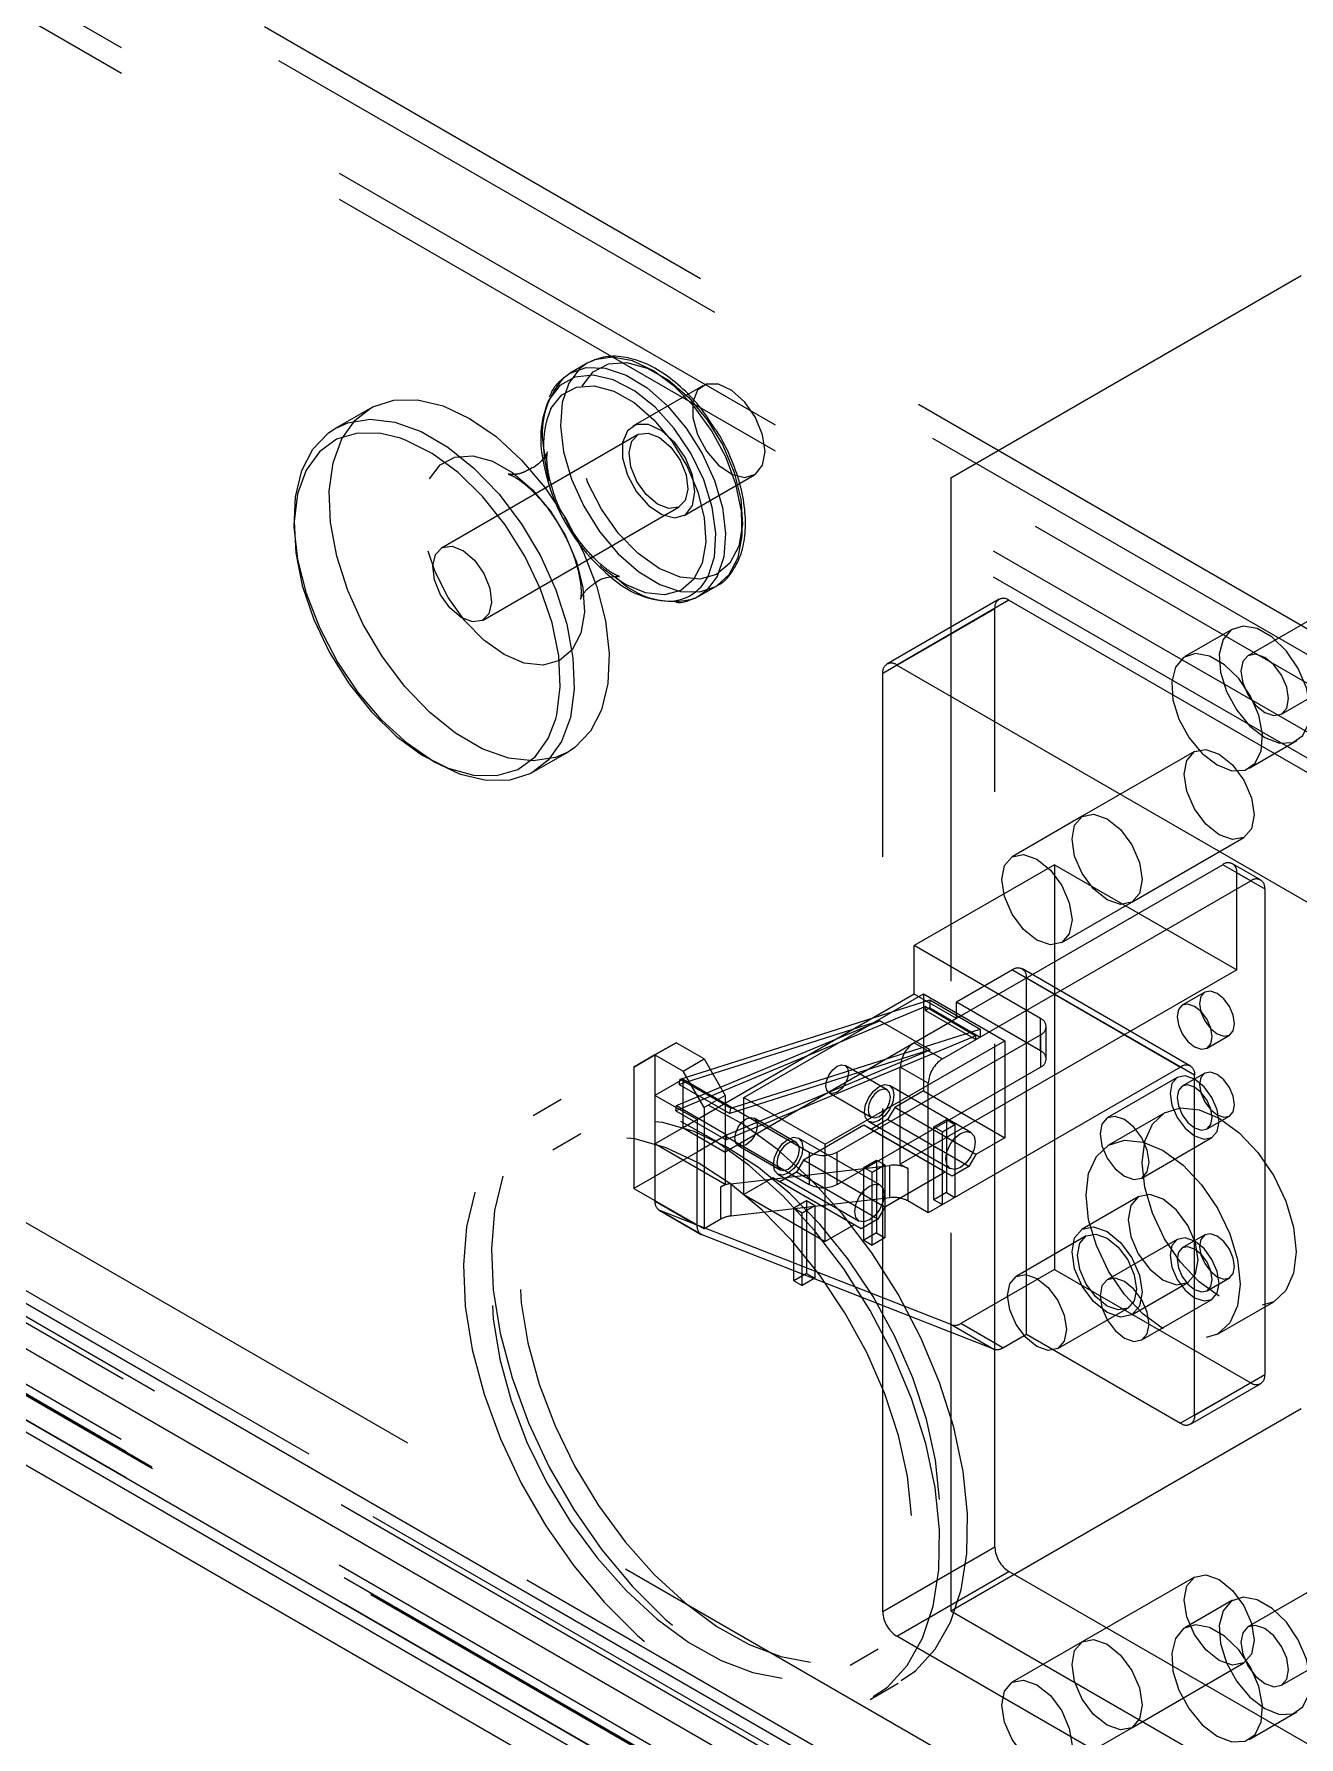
# Model space of a CAD drawing. Header units: millimetres. Extents: x 108 to 5832, y 144 to 4056.
# Drawn here: x 4780.8 to 4844.6, y 3023.7 to 3109.6 of the extents above; entities that cross this region are included whole.
import ezdxf

# ---------------------------------------------------------------- set-up
doc = ezdxf.new("R2010")
doc.units = ezdxf.units.MM
doc.header["$LTSCALE"] = 20
doc.linetypes.add('HIDDEN', pattern=[1.905, 1.27, -0.635])

msp = doc.modelspace()

# ---------------------------------------------------------------- linework, layer by layer
at = {"color": 1, "linetype": 'HIDDEN', "lineweight": 18}
for p, q in [((4363.463, 3357.563), (5280.156, 2828.368)), ((4364.17, 3355.849), (5280.156, 2827.061)), ((5280.156, 2823.142), (4364.17, 3351.929)), ((5280.156, 2821.835), (4363.463, 3351.031)), ((5214.254, 2794.078), (4302.793, 3320.253)), ((4302.935, 3320.498), (5214.395, 2794.323)), ((4302.793, 3316.66), (5214.254, 2790.485)), ((4302.835, 3316.569), (5214.295, 2790.394)), ((5214.395, 2790.404), (4302.935, 3316.579)), ((5214.395, 2789.097), (4302.228, 3315.681)), ((4678.656, 3108.334), (4851.19, 3008.733)), ((4673.678, 3107.779), (4849.096, 3006.512)), ((4851.19, 3000.567), (4678.656, 3100.169)), ((4827.042, 3087.178), (4844.72, 3097.384)), ((4814.535, 3091.819), (4810.999, 3089.778)), ((4811.249, 3089.345), (4801.35, 3083.63)), ((4813.599, 3085.274), (4817.135, 3087.315)), ((4853.311, 3072.014), (4827.042, 3087.178)), ((4827.042, 3087.178), (4827.042, 3030.021)), ((4857.305, 3087.017), (4842.032, 3078.2)), ((4803.449, 3079.992), (4813.349, 3085.707)), ((4843.731, 3075.256), (4859.005, 3084.073)), ((4823.613, 3077.32), (4829.27, 3080.585)), ((4829.477, 3081.043), (4823.82, 3077.777)), ((4829.977, 3080.993), (4824.32, 3077.728)), ((4829.27, 3033.226), (4829.27, 3080.585)), ((4829.977, 3080.993), (4851.19, 3068.747)), ((4841.257, 3079.542), (4838.852, 3078.155)), ((4823.613, 3029.96), (4823.613, 3077.32)), ((4824.32, 3077.728), (4845.533, 3065.482)), ((4842.102, 3072.525), (4844.506, 3073.913)), ((4839.333, 3073.361), (4833.677, 3070.096)), ((4833.677, 3070.096), (4830.141, 3068.055)), ((4836.176, 3065.765), (4841.833, 3069.031)), ((4840.76, 3067.655), (4825.204, 3058.674)), ((4832.275, 3067.654), (4825.204, 3063.572)), ((4832.275, 3067.654), (4841.467, 3062.347)), ((4832.275, 3067.654), (4832.275, 3047.24)), ((4842.174, 3066.838), (4840.76, 3067.655)), ((4842.674, 3066.888), (4841.26, 3067.704)), ((4826.618, 3057.858), (4842.174, 3066.838)), ((4841.467, 3067.246), (4842.881, 3066.43)), ((4841.467, 3062.347), (4841.467, 3067.246)), ((4842.881, 3066.43), (4842.881, 3041.934)), ((4832.641, 3063.724), (4836.176, 3065.765)), ((4831.568, 3059.898), (4825.204, 3063.572)), ((4825.204, 3061.122), (4825.204, 3063.572)), ((4841.467, 3062.347), (4824.497, 3052.55)), ((4830.154, 3062.347), (4827.325, 3060.714)), ((4830.154, 3062.347), (4838.639, 3057.448)), ((4839.139, 3057.498), (4830.654, 3062.396)), ((4830.861, 3043.974), (4830.861, 3061.938)), ((4839.346, 3057.04), (4830.861, 3061.938)), ((4813.395, 3056.837), (4825.982, 3060.837)), ((4825.204, 3061.122), (4813.537, 3054.387)), ((4816.612, 3055.918), (4825.663, 3061.143)), ((4827.325, 3059.897), (4825.204, 3061.122)), ((4825.663, 3061.143), (4829.765, 3058.775)), ((4825.663, 3061.143), (4825.663, 3056.243)), ((4825.982, 3060.837), (4828.527, 3059.367)), ((4825.982, 3060.837), (4825.982, 3060.428)), ((4827.325, 3059.897), (4827.325, 3060.714)), ((4831.568, 3058.265), (4827.325, 3060.714)), ((4839.852, 3061.225), (4838.721, 3060.572)), ((4825.769, 3060.501), (4813.174, 3055.242)), ((4827.325, 3059.897), (4815.658, 3053.162)), ((4825.769, 3060.306), (4825.769, 3060.501)), ((4825.769, 3060.501), (4828.315, 3059.031)), ((4825.982, 3060.428), (4825.769, 3060.306)), ((4825.769, 3060.306), (4828.315, 3058.836)), ((4825.982, 3060.428), (4828.527, 3058.959)), ((4831.568, 3058.265), (4831.568, 3059.898)), ((4813.203, 3055.501), (4823.465, 3059.786)), ((4823.465, 3059.786), (4813.349, 3056.571)), ((4828.315, 3059.031), (4815.719, 3053.772)), ((4815.941, 3055.367), (4828.527, 3059.367)), ((4821.315, 3053.162), (4831.568, 3059.081)), ((4826.01, 3058.316), (4823.465, 3059.786)), ((4828.315, 3058.836), (4828.315, 3059.031)), ((4828.527, 3059.367), (4828.527, 3058.959)), ((4831.568, 3059.081), (4831.568, 3057.448)), ((4831.861, 3057.856), (4831.861, 3059.49)), ((4839.971, 3058.406), (4841.102, 3059.059)), ((4813.183, 3058.674), (4812.122, 3058.062)), ((4812.122, 3058.062), (4813.183, 3058.674)), ((4814.597, 3057.858), (4813.183, 3058.674)), ((4815.748, 3054.032), (4826.01, 3058.316)), ((4826.01, 3058.316), (4815.894, 3055.101)), ((4820.714, 3053.55), (4829.765, 3058.775)), ((4825.204, 3058.674), (4826.618, 3057.858)), ((4828.527, 3058.959), (4828.315, 3058.836)), ((4829.765, 3058.775), (4829.765, 3053.876)), ((4812.122, 3058.062), (4811.062, 3057.449)), ((4811.062, 3057.449), (4812.122, 3058.062)), ((4811.062, 3057.449), (4811.062, 3051.325)), ((4812.122, 3058.062), (4813.537, 3057.245)), ((4812.122, 3058.062), (4812.122, 3053.571)), ((4813.537, 3057.245), (4814.597, 3057.858)), ((4814.597, 3055.408), (4813.537, 3057.245)), ((4814.597, 3057.858), (4815.658, 3056.021)), ((4821.315, 3051.529), (4831.568, 3057.448)), ((4823.836, 3056.304), (4821.715, 3057.528)), ((4825.911, 3056.633), (4824.497, 3057.449)), ((4824.497, 3052.55), (4824.497, 3057.449)), ((4838.639, 3057.448), (4825.911, 3050.101)), ((4813.537, 3056.836), (4812.122, 3056.02)), ((4813.349, 3056.571), (4813.395, 3056.837)), ((4813.349, 3056.571), (4815.894, 3055.101)), ((4813.395, 3056.837), (4815.941, 3055.367)), ((4813.537, 3056.836), (4819.9, 3053.162)), ((4813.537, 3054.387), (4813.537, 3056.836)), ((4828.062, 3054.153), (4823.961, 3056.52)), ((4825.911, 3050.101), (4825.911, 3056.633)), ((4838.471, 3056.922), (4834.935, 3054.881)), ((4839.852, 3057.142), (4838.721, 3056.489)), ((4839.346, 3039.893), (4839.346, 3057.04)), ((4807.39, 3055.809), (4805.976, 3054.992)), ((4814.244, 3054.795), (4812.122, 3056.02)), ((4815.658, 3056.021), (4814.597, 3055.408)), ((4815.658, 3056.021), (4815.658, 3051.53)), ((4816.612, 3051.018), (4816.612, 3055.918)), ((4816.612, 3055.918), (4820.714, 3053.55)), ((4820.915, 3056.143), (4823.036, 3054.918)), ((4825.663, 3056.243), (4824.214, 3055.407)), ((4825.663, 3056.243), (4829.765, 3053.876)), ((4812.122, 3053.571), (4814.244, 3054.795)), ((4813.174, 3055.242), (4813.203, 3055.501)), ((4813.174, 3055.242), (4815.719, 3053.772)), ((4813.203, 3055.501), (4815.748, 3054.032)), ((4814.244, 3054.795), (4814.244, 3053.162)), ((4814.597, 3055.408), (4814.597, 3049.284)), ((4815.894, 3055.101), (4815.941, 3055.367)), ((4819.24, 3053.65), (4817.118, 3054.875)), ((4822.911, 3054.702), (4827.012, 3052.334)), ((4823.86, 3054.794), (4823.012, 3054.304)), ((4824.214, 3055.407), (4823.86, 3054.794)), ((4827.962, 3052.427), (4823.86, 3054.794)), ((4828.315, 3053.039), (4824.214, 3055.407)), ((4826.194, 3054.427), (4826.83, 3054.794)), ((4826.83, 3054.794), (4826.83, 3051.12)), ((4826.83, 3054.794), (4827.254, 3054.549)), ((4837.834, 3055.138), (4835.005, 3053.505)), ((4839.971, 3054.324), (4841.102, 3054.977)), ((4808.39, 3054.077), (4806.976, 3053.26)), ((4813.537, 3054.387), (4815.658, 3053.162)), ((4815.658, 3053.979), (4814.244, 3053.162)), ((4815.658, 3053.979), (4819.9, 3051.529)), ((4815.719, 3053.772), (4815.748, 3054.032)), ((4823.466, 3051.499), (4819.365, 3053.867)), ((4822.658, 3054.509), (4819.618, 3052.753)), ((4826.759, 3052.141), (4822.658, 3054.509)), ((4823.012, 3054.304), (4822.658, 3054.509)), ((4827.113, 3051.937), (4823.012, 3054.304)), ((4826.194, 3050.753), (4826.194, 3054.427)), ((4826.194, 3054.427), (4826.618, 3054.182)), ((4826.618, 3054.182), (4827.254, 3054.549)), ((4826.618, 3050.508), (4826.618, 3054.182)), ((4827.254, 3054.549), (4827.254, 3050.875)), ((4829.765, 3053.876), (4828.315, 3053.039)), ((4836.685, 3051.85), (4840.221, 3053.891)), ((4814.244, 3053.162), (4811.062, 3051.325)), ((4815.658, 3051.53), (4812.122, 3053.571)), ((4812.122, 3053.571), (4812.122, 3050.685)), ((4814.244, 3049.46), (4814.244, 3053.162)), ((4816.319, 3053.489), (4818.44, 3052.265)), ((4819.9, 3053.162), (4819.9, 3051.529)), ((4820.714, 3048.651), (4820.714, 3053.55)), ((4821.315, 3051.529), (4821.315, 3053.162)), ((4828.315, 3053.039), (4827.962, 3052.427)), ((4815.955, 3051.564), (4823.972, 3052.49)), ((4819.264, 3052.141), (4818.416, 3051.651)), ((4819.618, 3052.753), (4819.264, 3052.141)), ((4823.365, 3049.773), (4819.264, 3052.141)), ((4823.719, 3050.386), (4819.618, 3052.753)), ((4822.658, 3052.386), (4823.295, 3052.753)), ((4822.658, 3048.712), (4822.658, 3052.386)), ((4822.658, 3052.386), (4823.082, 3052.141)), ((4823.082, 3052.141), (4823.719, 3052.508)), ((4823.082, 3048.467), (4823.082, 3052.141)), ((4823.295, 3052.753), (4823.295, 3049.079)), ((4823.295, 3052.753), (4823.719, 3052.508)), ((4823.719, 3052.508), (4823.719, 3048.834)), ((4826.759, 3052.141), (4823.719, 3050.386)), ((4823.972, 3050.856), (4823.972, 3052.49)), ((4824.497, 3052.55), (4824.875, 3052.332)), ((4824.875, 3052.332), (4824.875, 3050.699)), ((4827.113, 3051.937), (4826.759, 3052.141)), ((4827.962, 3052.427), (4827.113, 3051.937)), ((4811.062, 3051.325), (4814.597, 3049.284)), ((4815.444, 3051.406), (4815.658, 3051.53)), ((4815.444, 3049.773), (4815.444, 3051.406)), ((4815.955, 3051.564), (4815.955, 3049.931)), ((4818.062, 3051.855), (4816.612, 3051.018)), ((4822.163, 3049.488), (4818.062, 3051.855)), ((4818.416, 3051.651), (4818.062, 3051.855)), ((4818.315, 3052.048), (4822.416, 3049.681)), ((4822.517, 3049.284), (4818.416, 3051.651)), ((4812.122, 3050.685), (4814.244, 3049.46)), ((4823.972, 3050.856), (4815.955, 3049.931)), ((4816.612, 3051.018), (4820.714, 3048.651)), ((4819.123, 3050.345), (4819.759, 3050.712)), ((4819.547, 3050.1), (4820.183, 3050.467)), ((4819.759, 3050.712), (4819.759, 3047.038)), ((4819.759, 3050.712), (4820.183, 3050.467)), ((4820.183, 3050.467), (4820.183, 3046.793)), ((4823.719, 3050.386), (4823.365, 3049.773)), ((4825.911, 3050.101), (4824.875, 3050.699)), ((4826.83, 3051.12), (4826.194, 3050.753)), ((4826.194, 3050.753), (4826.618, 3050.508)), ((4827.254, 3050.875), (4826.618, 3050.508)), ((4826.83, 3051.12), (4827.254, 3050.875)), ((4836.505, 3050.907), (4833.677, 3049.274)), ((4812.329, 3050.227), (4814.451, 3049.002)), ((4814.496, 3048.981), (4812.375, 3050.205)), ((4827.094, 3044.44), (4812.375, 3050.205)), ((4815.444, 3049.773), (4814.597, 3049.284)), ((4819.123, 3046.671), (4819.123, 3050.345)), ((4819.123, 3050.345), (4819.547, 3050.1)), ((4819.547, 3046.426), (4819.547, 3050.1)), ((4823.365, 3049.773), (4822.517, 3049.284)), ((4829.215, 3043.216), (4814.496, 3048.981)), ((4822.163, 3049.488), (4820.714, 3048.651)), ((4822.517, 3049.284), (4822.163, 3049.488)), ((4823.295, 3049.079), (4822.658, 3048.712)), ((4822.658, 3048.712), (4823.082, 3048.467)), ((4823.719, 3048.834), (4823.082, 3048.467)), ((4823.295, 3049.079), (4823.719, 3048.834)), ((4833.877, 3048.927), (4830.341, 3046.886)), ((4838.471, 3048.756), (4834.935, 3046.715)), ((4839.852, 3048.977), (4838.721, 3048.323)), ((4819.759, 3047.038), (4819.123, 3046.671)), ((4819.759, 3047.038), (4820.183, 3046.793)), ((4832.275, 3047.24), (4827.548, 3044.511)), ((4832.275, 3047.24), (4842.174, 3041.525)), ((4819.123, 3046.671), (4819.547, 3046.426)), ((4820.183, 3046.793), (4819.547, 3046.426)), ((4836.176, 3044.944), (4839.005, 3046.576)), ((4839.971, 3046.158), (4841.102, 3046.811)), ((4832.441, 3043.249), (4835.976, 3045.29)), ((4836.685, 3043.684), (4840.221, 3045.725)), ((4840.505, 3043.978), (4843.333, 3045.611)), ((4827.094, 3044.44), (4829.215, 3043.216)), ((4829.67, 3043.287), (4827.548, 3044.511)), ((4829.67, 3043.287), (4830.861, 3043.974)), ((4830.861, 3043.974), (4838.639, 3039.484)), ((4839.346, 3039.893), (4842.881, 3041.934)), ((4842.174, 3041.525), (4838.639, 3039.484)), ((4839.139, 3039.435), (4842.674, 3041.476)), ((4827.042, 3030.021), (4844.72, 3040.226)), ((4857.305, 3038.025), (4842.032, 3029.208)), ((4843.731, 3026.263), (4859.005, 3035.08)), ((4829.27, 3033.226), (4823.613, 3029.96)), ((4824.32, 3028.735), (4829.977, 3032.001)), ((4851.19, 3019.755), (4829.977, 3032.001)), ((4839.333, 3031.718), (4833.677, 3028.452)), ((4827.042, 3030.021), (4853.311, 3014.856)), ((4841.257, 3030.55), (4838.852, 3029.162)), ((4821.975, 3027.279), (4823.389, 3028.095)), ((4845.533, 3016.489), (4824.32, 3028.735)), ((4833.677, 3028.452), (4830.141, 3026.411)), ((4836.176, 3024.122), (4841.833, 3027.387)), ((4822.974, 3025.547), (4824.389, 3026.363)), ((4842.102, 3023.533), (4844.506, 3024.921)), ((4832.641, 3022.081), (4836.176, 3024.122))]:
    msp.add_line(p, q, dxfattribs=at)
at = {"color": 7, "linetype": 'Continuous', "lineweight": 25}
for p, q in [((4300.955, 3320.008), (5213.123, 2793.425)), ((4300.955, 3316.416), (5213.123, 2789.832)), ((4301.328, 3315.591), (5213.495, 2789.008)), ((4675.12, 3106.293), (4847.654, 3006.692)), ((4847.654, 2998.526), (4675.12, 3098.128)), ((4808.696, 3092.951), (4807.839, 3092.457)), ((4797.754, 3090.676), (4795.986, 3089.655)), ((4814.339, 3081.198), (4815.195, 3081.692)), ((4814.339, 3081.198), (4814.161, 3081.106)), ((4805.985, 3072.334), (4807.753, 3073.355))]:
    msp.add_line(p, q, dxfattribs=at)
at = {"color": 8, "linetype": 'Continuous', "lineweight": 25}
msp.add_line((4806.736, 3074.029), (4807.113, 3075.009), dxfattribs=at)
at = {"color": 1, "linetype": 'HIDDEN', "lineweight": 18, "flags": 128}
for points in [[(4808.696, 3092.951), (4808.324, 3092.681), (4807.769, 3091.948)], [(4808.444, 3091.797), (4809.005, 3092.515), (4809.774, 3092.921), (4810.701, 3092.987), (4811.729, 3092.71), (4812.792, 3092.107), (4813.825, 3091.217), (4814.761, 3090.094), (4815.543, 3088.811), (4816.121, 3087.446), (4816.459, 3086.087), (4816.536, 3084.818), (4816.346, 3083.719), (4815.902, 3082.859), (4815.232, 3082.292), (4814.377, 3082.055), (4813.392, 3082.161), (4812.338, 3082.604), (4811.282, 3083.357), (4810.289, 3084.371), (4809.423, 3085.584), (4808.738, 3086.919), (4808.276, 3088.291), (4808.067, 3089.616), (4808.124, 3090.81), (4808.444, 3091.797)], [(4807.769, 3091.948), (4807.439, 3090.967), (4807.352, 3089.789), (4807.513, 3088.478), (4807.912, 3087.104), (4808.53, 3085.743), (4809.331, 3084.466), (4810.273, 3083.344), (4811.305, 3082.436), (4812.372, 3081.791), (4813.416, 3081.444), (4814.381, 3081.415), (4815.195, 3081.692)], [(4817.673, 3088.506), (4817.549, 3089.344), (4817.193, 3090.213), (4816.654, 3090.994), (4816.004, 3091.583), (4815.331, 3091.899), (4814.727, 3091.901), (4814.271, 3091.587), (4814.027, 3091), (4814.027, 3090.22), (4814.271, 3089.352), (4814.727, 3088.512), (4815.331, 3087.815), (4816.004, 3087.355), (4816.654, 3087.193), (4817.193, 3087.352), (4817.549, 3087.81), (4817.673, 3088.506)], [(4796.328, 3089.133), (4797.002, 3090.086), (4797.754, 3090.676)], [(4805.985, 3072.334), (4805.854, 3072.262), (4804.795, 3071.916), (4803.599, 3071.899), (4802.308, 3072.21), (4800.97, 3072.838), (4799.632, 3073.762), (4798.343, 3074.947), (4797.149, 3076.35), (4796.094, 3077.921), (4795.216, 3079.603), (4794.547, 3081.336), (4794.11, 3083.056), (4793.922, 3084.702), (4793.989, 3086.214), (4794.308, 3087.537), (4794.87, 3088.624), (4795.652, 3089.435), (4795.986, 3089.655)], [(4807.753, 3073.355), (4807.112, 3073.069), (4805.979, 3072.887), (4804.73, 3073.034), (4803.41, 3073.506), (4802.065, 3074.286), (4800.746, 3075.344), (4799.499, 3076.644), (4798.37, 3078.138), (4797.399, 3079.773), (4796.622, 3081.488), (4796.066, 3083.222), (4795.752, 3084.913), (4795.691, 3086.499), (4795.885, 3087.923), (4796.328, 3089.133)], [(4814.138, 3086.465), (4814.013, 3087.303), (4813.658, 3088.172), (4813.119, 3088.953), (4812.469, 3089.542), (4811.796, 3089.858), (4811.191, 3089.86), (4810.736, 3089.546), (4810.492, 3088.959), (4810.492, 3088.179), (4810.736, 3087.311), (4811.191, 3086.471), (4811.796, 3085.774), (4812.469, 3085.314), (4813.119, 3085.152), (4813.658, 3085.311), (4814.013, 3085.769), (4814.138, 3086.465)], [(4810.95, 3089.021), (4811.29, 3089.366), (4811.783, 3089.432), (4812.355, 3089.207), (4812.919, 3088.726), (4813.388, 3088.063), (4813.692, 3087.318), (4813.783, 3086.604), (4813.648, 3086.031), (4813.309, 3085.686), (4812.815, 3085.62), (4812.243, 3085.845), (4811.679, 3086.326), (4811.21, 3086.989), (4810.907, 3087.734), (4810.815, 3088.448), (4810.95, 3089.021)], [(4800.751, 3087.129), (4801.293, 3087.823), (4802.034, 3088.214), (4802.929, 3088.278), (4803.921, 3088.01), (4804.947, 3087.429), (4805.944, 3086.569), (4806.848, 3085.486), (4807.602, 3084.247), (4808.16, 3082.93), (4808.487, 3081.618), (4808.56, 3080.393), (4808.377, 3079.333), (4807.949, 3078.503), (4807.302, 3077.956), (4806.477, 3077.727), (4805.526, 3077.829), (4804.509, 3078.257), (4803.49, 3078.984), (4802.532, 3079.963), (4801.696, 3081.133), (4801.035, 3082.421), (4800.589, 3083.746), (4800.388, 3085.025), (4800.443, 3086.176), (4800.751, 3087.129)], [(4806.781, 3087.026), (4806.713, 3087.281), (4806.529, 3088.337)], [(4801.05, 3083.306), (4801.39, 3083.651), (4801.884, 3083.717), (4802.456, 3083.492), (4803.019, 3083.011), (4803.489, 3082.348), (4803.792, 3081.603), (4803.883, 3080.889), (4803.749, 3080.316), (4803.409, 3079.971), (4802.915, 3079.905), (4802.343, 3080.13), (4801.78, 3080.611), (4801.311, 3081.274), (4801.007, 3082.019), (4800.916, 3082.733), (4801.05, 3083.306)], [(4810.241, 3082.036), (4809.613, 3082.519), (4809.361, 3082.746)], [(4842.881, 3074.074), (4843.628, 3073.787), (4844.293, 3073.819), (4844.805, 3074.166), (4845.109, 3074.79), (4845.172, 3075.625), (4844.986, 3076.579), (4844.572, 3077.549), (4843.975, 3078.43), (4843.26, 3079.127), (4842.503, 3079.564), (4841.788, 3079.693), (4841.191, 3079.501), (4840.777, 3079.009), (4840.591, 3078.269), (4840.654, 3077.362), (4840.958, 3076.387), (4841.47, 3075.448), (4842.135, 3074.649), (4842.881, 3074.074)], [(4840.477, 3072.686), (4841.223, 3072.399), (4841.889, 3072.431), (4842.401, 3072.778), (4842.705, 3073.402), (4842.768, 3074.237), (4842.582, 3075.191), (4842.168, 3076.161), (4841.571, 3077.042), (4840.856, 3077.739), (4840.099, 3078.176), (4839.384, 3078.305), (4838.787, 3078.113), (4838.373, 3077.621), (4838.187, 3076.881), (4838.25, 3075.975), (4838.553, 3074.999), (4839.066, 3074.061), (4839.731, 3073.261), (4840.477, 3072.686)], [(4842.881, 3075.34), (4843.341, 3075.18), (4843.731, 3075.256), (4843.992, 3075.555), (4844.084, 3076.034), (4843.992, 3076.618), (4843.731, 3077.219), (4843.341, 3077.745), (4842.881, 3078.116), (4842.421, 3078.276), (4842.031, 3078.2), (4841.771, 3077.9), (4841.679, 3077.422), (4841.771, 3076.838), (4842.031, 3076.237), (4842.421, 3075.711), (4842.881, 3075.34)], [(4840.583, 3069.155), (4839.907, 3069.701), (4839.333, 3070.474), (4838.95, 3071.358), (4838.816, 3072.216), (4838.95, 3072.92), (4839.333, 3073.361), (4839.907, 3073.473), (4840.583, 3073.237), (4841.26, 3072.691), (4841.833, 3071.918), (4842.217, 3071.034), (4842.351, 3070.175), (4842.217, 3069.472), (4841.833, 3069.031), (4841.26, 3068.919), (4840.583, 3069.155)], [(4834.926, 3065.889), (4834.25, 3066.435), (4833.676, 3067.208), (4833.293, 3068.092), (4833.159, 3068.951), (4833.293, 3069.654), (4833.676, 3070.095), (4834.25, 3070.207), (4834.926, 3069.972), (4835.603, 3069.426), (4836.176, 3068.652), (4836.56, 3067.769), (4836.694, 3066.91), (4836.56, 3066.206), (4836.176, 3065.765), (4835.603, 3065.654), (4834.926, 3065.889)], [(4833.159, 3068.951), (4833.293, 3069.654), (4833.676, 3070.095), (4834.25, 3070.207), (4834.926, 3069.972), (4835.603, 3069.426), (4836.176, 3068.652), (4836.56, 3067.769), (4836.694, 3066.91), (4836.56, 3066.206), (4836.176, 3065.765), (4835.603, 3065.654), (4834.926, 3065.889), (4834.25, 3066.435), (4833.676, 3067.208), (4833.293, 3068.092), (4833.159, 3068.951)], [(4841.361, 3059.632), (4841.294, 3060.061), (4841.102, 3060.503), (4840.816, 3060.89), (4840.477, 3061.163), (4840.139, 3061.28), (4839.852, 3061.225), (4839.661, 3061.004), (4839.593, 3060.652), (4839.661, 3060.223), (4839.852, 3059.781), (4840.139, 3059.394), (4840.477, 3059.121), (4840.816, 3059.004), (4841.102, 3059.06), (4841.294, 3059.28), (4841.361, 3059.632)], [(4840.23, 3058.979), (4840.163, 3059.408), (4839.971, 3059.85), (4839.684, 3060.237), (4839.346, 3060.51), (4839.008, 3060.627), (4838.721, 3060.571), (4838.529, 3060.351), (4838.462, 3059.999), (4838.529, 3059.57), (4838.721, 3059.128), (4839.008, 3058.741), (4839.346, 3058.468), (4839.684, 3058.351), (4839.971, 3058.406), (4840.163, 3058.627), (4840.23, 3058.979)], [(4820.749, 3056.509), (4820.792, 3056.784), (4820.915, 3057.067), (4821.098, 3057.314), (4821.315, 3057.489), (4821.531, 3057.564), (4821.715, 3057.528), (4821.837, 3057.387), (4821.88, 3057.162), (4821.837, 3056.887), (4821.715, 3056.605), (4821.531, 3056.357), (4821.315, 3056.182), (4821.098, 3056.107), (4820.915, 3056.143), (4820.792, 3056.284), (4820.749, 3056.509)], [(4827.892, 3034.911), (4827.669, 3037.05), (4827.195, 3039.275), (4826.48, 3041.538), (4825.539, 3043.792), (4824.393, 3045.988), (4823.065, 3048.08), (4821.584, 3050.023), (4819.982, 3051.775), (4818.293, 3053.299), (4816.553, 3054.563), (4814.798, 3055.54), (4813.067, 3056.208), (4811.395, 3056.555), (4809.82, 3056.571), (4808.374, 3056.258), (4807.088, 3055.621), (4805.99, 3054.675), (4805.102, 3053.439), (4804.445, 3051.939), (4804.031, 3050.208), (4803.871, 3048.283), (4803.966, 3046.205), (4804.316, 3044.017), (4804.912, 3041.767), (4805.742, 3039.502), (4806.788, 3037.271), (4808.029, 3035.122), (4809.437, 3033.099), (4810.982, 3031.247), (4812.632, 3029.604), (4814.352, 3028.206), (4816.104, 3027.083), (4817.852, 3026.258), (4819.558, 3025.749), (4821.185, 3025.567), (4822.7, 3025.716), (4824.07, 3026.192), (4825.265, 3026.986), (4826.26, 3028.08), (4827.035, 3029.452), (4827.572, 3031.071), (4827.86, 3032.904), (4827.892, 3034.911)], [(4822.694, 3055.182), (4822.75, 3055.543), (4822.911, 3055.914), (4823.152, 3056.239), (4823.436, 3056.468), (4823.72, 3056.567), (4823.961, 3056.52), (4824.122, 3056.335), (4824.178, 3056.04), (4824.122, 3055.679), (4823.961, 3055.308), (4823.72, 3054.983), (4823.436, 3054.754), (4823.152, 3054.655), (4822.911, 3054.702), (4822.75, 3054.887), (4822.694, 3055.182)], [(4840.583, 3054.692), (4840.489, 3055.293), (4840.221, 3055.912), (4839.819, 3056.453), (4839.346, 3056.835), (4838.872, 3057), (4838.471, 3056.922), (4838.203, 3056.613), (4838.108, 3056.121), (4838.203, 3055.519), (4838.471, 3054.901), (4838.872, 3054.359), (4839.346, 3053.977), (4839.819, 3053.813), (4840.221, 3053.891), (4840.489, 3054.199), (4840.583, 3054.692)], [(4840.23, 3054.896), (4840.163, 3055.325), (4839.971, 3055.767), (4839.684, 3056.154), (4839.346, 3056.427), (4839.008, 3056.544), (4838.721, 3056.489), (4838.529, 3056.268), (4838.462, 3055.916), (4838.529, 3055.487), (4838.721, 3055.045), (4839.008, 3054.659), (4839.346, 3054.386), (4839.684, 3054.268), (4839.971, 3054.324), (4840.163, 3054.544), (4840.23, 3054.896)], [(4841.361, 3055.549), (4841.294, 3055.979), (4841.102, 3056.42), (4840.816, 3056.807), (4840.477, 3057.08), (4840.139, 3057.198), (4839.852, 3057.142), (4839.661, 3056.921), (4839.593, 3056.57), (4839.661, 3056.14), (4839.852, 3055.698), (4840.139, 3055.312), (4840.477, 3055.039), (4840.816, 3054.921), (4841.102, 3054.977), (4841.294, 3055.197), (4841.361, 3055.549)], [(4826.478, 3034.095), (4826.255, 3036.234), (4825.781, 3038.458), (4825.066, 3040.722), (4824.125, 3042.976), (4822.979, 3045.172), (4821.651, 3047.264), (4820.17, 3049.206), (4818.568, 3050.958), (4816.879, 3052.482), (4815.138, 3053.747), (4813.384, 3054.723), (4811.652, 3055.392), (4809.981, 3055.738), (4808.406, 3055.755), (4806.96, 3055.442), (4805.674, 3054.805), (4804.575, 3053.859), (4803.688, 3052.622), (4803.031, 3051.123), (4802.617, 3049.392), (4802.456, 3047.467), (4802.552, 3045.388), (4802.901, 3043.201), (4803.498, 3040.95), (4804.328, 3038.686), (4805.374, 3036.455), (4806.615, 3034.305), (4808.023, 3032.283), (4809.568, 3030.43), (4811.218, 3028.788), (4812.938, 3027.39), (4814.69, 3026.267), (4816.437, 3025.442), (4818.143, 3024.933), (4819.771, 3024.751), (4821.286, 3024.899), (4822.655, 3025.376), (4823.851, 3026.169), (4824.846, 3027.264), (4825.621, 3028.635), (4826.158, 3030.255), (4826.445, 3032.087), (4826.478, 3034.095)], [(4824.002, 3055.937), (4823.959, 3056.163), (4823.836, 3056.304), (4823.653, 3056.339), (4823.436, 3056.264), (4823.22, 3056.089), (4823.036, 3055.842), (4822.913, 3055.559), (4822.87, 3055.284), (4822.913, 3055.059), (4823.036, 3054.918), (4823.22, 3054.882), (4823.436, 3054.958), (4823.653, 3055.132), (4823.836, 3055.38), (4823.959, 3055.663), (4824.002, 3055.937)], [(4826.48, 3035.638), (4826.268, 3037.619), (4825.813, 3039.682), (4825.125, 3041.778), (4824.22, 3043.857), (4823.121, 3045.872), (4821.851, 3047.774), (4820.442, 3049.52), (4818.927, 3051.068), (4817.34, 3052.382), (4815.719, 3053.431), (4814.102, 3054.191), (4812.527, 3054.643), (4811.031, 3054.778), (4809.649, 3054.592), (4808.413, 3054.089), (4807.352, 3053.282), (4806.491, 3052.189), (4805.851, 3050.835), (4805.446, 3049.253), (4805.285, 3047.48), (4805.374, 3045.556), (4805.708, 3043.528), (4806.282, 3041.443), (4807.08, 3039.349), (4808.085, 3037.296), (4809.273, 3035.332), (4810.616, 3033.502), (4812.083, 3031.851), (4813.639, 3030.416), (4815.248, 3029.231), (4816.871, 3028.324), (4818.472, 3027.716), (4820.012, 3027.421), (4821.455, 3027.447), (4822.768, 3027.792), (4823.92, 3028.449), (4824.884, 3029.402), (4825.636, 3030.629), (4826.161, 3032.101), (4826.444, 3033.784), (4826.48, 3035.638)], [(4816.153, 3053.856), (4816.196, 3054.13), (4816.319, 3054.413), (4816.502, 3054.661), (4816.719, 3054.835), (4816.935, 3054.911), (4817.118, 3054.875), (4817.241, 3054.734), (4817.284, 3054.509), (4817.241, 3054.234), (4817.118, 3053.951), (4816.935, 3053.704), (4816.719, 3053.529), (4816.502, 3053.454), (4816.319, 3053.489), (4816.196, 3053.631), (4816.153, 3053.856)], [(4837.048, 3052.651), (4836.954, 3053.252), (4836.685, 3053.871), (4836.284, 3054.412), (4835.81, 3054.794), (4835.337, 3054.959), (4834.935, 3054.881), (4834.667, 3054.572), (4834.573, 3054.08), (4834.667, 3053.478), (4834.935, 3052.86), (4835.337, 3052.318), (4835.81, 3051.936), (4836.284, 3051.772), (4836.685, 3051.85), (4836.954, 3052.158), (4837.048, 3052.651)], [(4840.583, 3045.883), (4839.577, 3046.617), (4838.639, 3047.608), (4837.833, 3048.786), (4837.215, 3050.073), (4836.827, 3051.381), (4836.694, 3052.619), (4836.827, 3053.705), (4837.215, 3054.564), (4837.833, 3055.137), (4838.639, 3055.386), (4839.577, 3055.293), (4840.583, 3054.865), (4841.59, 3054.131), (4842.528, 3053.141), (4843.333, 3051.962), (4843.951, 3050.675), (4844.34, 3049.368), (4844.472, 3048.129), (4844.34, 3047.043), (4843.951, 3046.184), (4843.333, 3045.611), (4842.528, 3045.362), (4841.59, 3045.455), (4840.583, 3045.883)], [(4825.066, 3034.821), (4824.854, 3036.803), (4824.399, 3038.865), (4823.711, 3040.961), (4822.806, 3043.041), (4821.706, 3045.055), (4820.437, 3046.958), (4819.028, 3048.703), (4817.512, 3050.251), (4815.926, 3051.565), (4814.305, 3052.614), (4812.688, 3053.374), (4811.113, 3053.827), (4809.617, 3053.962), (4808.234, 3053.776), (4806.998, 3053.273), (4805.938, 3052.466), (4805.077, 3051.372), (4804.437, 3050.019), (4804.031, 3048.437), (4803.871, 3046.663), (4803.959, 3044.74), (4804.294, 3042.712), (4804.868, 3040.626), (4805.666, 3038.533), (4806.671, 3036.48), (4807.859, 3034.515), (4809.202, 3032.686), (4810.669, 3031.035), (4812.225, 3029.599), (4813.833, 3028.414), (4815.457, 3027.507), (4817.058, 3026.899), (4818.598, 3026.604), (4820.041, 3026.63), (4821.354, 3026.975), (4822.506, 3027.632), (4823.47, 3028.585), (4824.222, 3029.813), (4824.746, 3031.285), (4825.03, 3032.967), (4825.066, 3034.821)], [(4818.097, 3052.529), (4818.154, 3052.89), (4818.315, 3053.261), (4818.556, 3053.586), (4818.84, 3053.815), (4819.124, 3053.914), (4819.365, 3053.867), (4819.526, 3053.682), (4819.582, 3053.386), (4819.526, 3053.026), (4819.365, 3052.654), (4819.124, 3052.33), (4818.84, 3052.1), (4818.556, 3052.001), (4818.315, 3052.048), (4818.154, 3052.234), (4818.097, 3052.529)], [(4826.795, 3052.815), (4826.851, 3053.175), (4827.012, 3053.546), (4827.253, 3053.871), (4827.537, 3054.101), (4827.821, 3054.199), (4828.062, 3054.153), (4828.223, 3053.967), (4828.28, 3053.672), (4828.223, 3053.311), (4828.062, 3052.94), (4827.821, 3052.615), (4827.537, 3052.386), (4827.253, 3052.287), (4827.012, 3052.334), (4826.851, 3052.519), (4826.795, 3052.815)], [(4819.406, 3053.284), (4819.362, 3053.509), (4819.24, 3053.65), (4819.056, 3053.686), (4818.84, 3053.611), (4818.623, 3053.436), (4818.44, 3053.189), (4818.317, 3052.906), (4818.274, 3052.631), (4818.317, 3052.406), (4818.44, 3052.265), (4818.623, 3052.229), (4818.84, 3052.304), (4819.056, 3052.479), (4819.24, 3052.727), (4819.362, 3053.009), (4819.406, 3053.284)], [(4837.755, 3044.25), (4836.748, 3044.985), (4835.81, 3045.975), (4835.005, 3047.153), (4834.387, 3048.44), (4833.998, 3049.748), (4833.866, 3050.987), (4833.998, 3052.072), (4834.387, 3052.931), (4835.005, 3053.505), (4835.81, 3053.753), (4836.748, 3053.66), (4837.755, 3053.232), (4838.761, 3052.498), (4839.699, 3051.508), (4840.505, 3050.329), (4841.123, 3049.043), (4841.511, 3047.735), (4841.644, 3046.496), (4841.511, 3045.41), (4841.123, 3044.552), (4840.505, 3043.978), (4839.699, 3043.73), (4838.761, 3043.822), (4837.755, 3044.25)], [(4822.199, 3050.161), (4822.255, 3050.522), (4822.416, 3050.893), (4822.657, 3051.218), (4822.941, 3051.447), (4823.225, 3051.546), (4823.466, 3051.499), (4823.627, 3051.314), (4823.684, 3051.019), (4823.627, 3050.658), (4823.466, 3050.287), (4823.225, 3049.962), (4822.941, 3049.733), (4822.657, 3049.634), (4822.416, 3049.681), (4822.255, 3049.866), (4822.199, 3050.161)], [(4837.755, 3046.7), (4838.431, 3046.465), (4839.005, 3046.576), (4839.388, 3047.017), (4839.523, 3047.721), (4839.388, 3048.58), (4839.005, 3049.463), (4838.431, 3050.237), (4837.755, 3050.783), (4837.078, 3051.018), (4836.505, 3050.906), (4836.122, 3050.465), (4835.987, 3049.762), (4836.122, 3048.903), (4836.505, 3048.02), (4837.078, 3047.246), (4837.755, 3046.7)], [(4834.926, 3045.067), (4834.25, 3045.613), (4833.676, 3046.387), (4833.293, 3047.27), (4833.159, 3048.129), (4833.293, 3048.833), (4833.676, 3049.274), (4834.25, 3049.385), (4834.926, 3049.15), (4835.603, 3048.604), (4836.176, 3047.83), (4836.56, 3046.947), (4836.694, 3046.088), (4836.56, 3045.385), (4836.176, 3044.944), (4835.603, 3044.832), (4834.926, 3045.067)], [(4833.442, 3047.966), (4833.555, 3048.557), (4833.877, 3048.927), (4834.358, 3049.021), (4834.926, 3048.823), (4835.495, 3048.365), (4835.977, 3047.715), (4836.298, 3046.973), (4836.411, 3046.251), (4836.298, 3045.66), (4835.977, 3045.29), (4835.495, 3045.196), (4834.926, 3045.394), (4834.358, 3045.852), (4833.877, 3046.502), (4833.555, 3047.244), (4833.442, 3047.966)], [(4840.583, 3046.526), (4840.489, 3047.128), (4840.221, 3047.746), (4839.819, 3048.288), (4839.346, 3048.67), (4838.872, 3048.834), (4838.471, 3048.756), (4838.203, 3048.448), (4838.108, 3047.955), (4838.203, 3047.354), (4838.471, 3046.736), (4838.872, 3046.194), (4839.346, 3045.812), (4839.819, 3045.647), (4840.221, 3045.725), (4840.489, 3046.034), (4840.583, 3046.526)], [(4841.361, 3047.384), (4841.294, 3047.813), (4841.102, 3048.255), (4840.816, 3048.642), (4840.477, 3048.915), (4840.139, 3049.032), (4839.852, 3048.977), (4839.661, 3048.756), (4839.593, 3048.404), (4839.661, 3047.975), (4839.852, 3047.533), (4840.139, 3047.146), (4840.477, 3046.873), (4840.816, 3046.756), (4841.102, 3046.811), (4841.294, 3047.032), (4841.361, 3047.384)], [(4840.23, 3046.731), (4840.163, 3047.16), (4839.971, 3047.602), (4839.684, 3047.989), (4839.346, 3048.261), (4839.008, 3048.379), (4838.721, 3048.323), (4838.529, 3048.103), (4838.462, 3047.751), (4838.529, 3047.322), (4838.721, 3046.88), (4839.008, 3046.493), (4839.346, 3046.22), (4839.684, 3046.103), (4839.971, 3046.158), (4840.163, 3046.379), (4840.23, 3046.731)], [(4837.048, 3044.485), (4836.954, 3045.087), (4836.685, 3045.705), (4836.284, 3046.247), (4835.81, 3046.629), (4835.337, 3046.793), (4834.935, 3046.715), (4834.667, 3046.407), (4834.573, 3045.914), (4834.667, 3045.313), (4834.935, 3044.694), (4835.337, 3044.153), (4835.81, 3043.771), (4836.284, 3043.606), (4836.685, 3043.684), (4836.954, 3043.993), (4837.048, 3044.485)], [(4840.583, 3027.511), (4839.907, 3028.057), (4839.333, 3028.831), (4838.95, 3029.714), (4838.816, 3030.573), (4838.95, 3031.276), (4839.333, 3031.717), (4839.907, 3031.829), (4840.583, 3031.594), (4841.26, 3031.048), (4841.833, 3030.274), (4842.217, 3029.391), (4842.351, 3028.532), (4842.217, 3027.828), (4841.833, 3027.387), (4841.26, 3027.276), (4840.583, 3027.511)], [(4842.881, 3025.082), (4843.628, 3024.795), (4844.293, 3024.826), (4844.805, 3025.173), (4845.109, 3025.798), (4845.172, 3026.632), (4844.986, 3027.586), (4844.572, 3028.557), (4843.975, 3029.438), (4843.26, 3030.135), (4842.503, 3030.571), (4841.788, 3030.701), (4841.191, 3030.509), (4840.777, 3030.016), (4840.591, 3029.277), (4840.654, 3028.37), (4840.958, 3027.395), (4841.47, 3026.456), (4842.135, 3025.656), (4842.881, 3025.082)], [(4840.477, 3023.694), (4841.223, 3023.407), (4841.889, 3023.438), (4842.401, 3023.785), (4842.705, 3024.41), (4842.768, 3025.244), (4842.582, 3026.199), (4842.168, 3027.169), (4841.571, 3028.05), (4840.856, 3028.747), (4840.099, 3029.183), (4839.384, 3029.313), (4838.787, 3029.121), (4838.373, 3028.628), (4838.187, 3027.889), (4838.25, 3026.982), (4838.553, 3026.007), (4839.066, 3025.068), (4839.731, 3024.268), (4840.477, 3023.694)], [(4842.881, 3026.347), (4843.341, 3026.187), (4843.731, 3026.263), (4843.992, 3026.563), (4844.084, 3027.041), (4843.992, 3027.625), (4843.731, 3028.226), (4843.341, 3028.752), (4842.881, 3029.124), (4842.421, 3029.283), (4842.031, 3029.208), (4841.771, 3028.908), (4841.679, 3028.429), (4841.771, 3027.845), (4842.031, 3027.245), (4842.421, 3026.719), (4842.881, 3026.347)], [(4834.926, 3024.245), (4834.25, 3024.791), (4833.676, 3025.565), (4833.293, 3026.448), (4833.159, 3027.307), (4833.293, 3028.011), (4833.676, 3028.452), (4834.25, 3028.563), (4834.926, 3028.328), (4835.603, 3027.782), (4836.176, 3027.009), (4836.56, 3026.125), (4836.694, 3025.266), (4836.56, 3024.563), (4836.176, 3024.122), (4835.603, 3024.01), (4834.926, 3024.245)], [(4833.159, 3027.307), (4833.293, 3028.011), (4833.676, 3028.452), (4834.25, 3028.563), (4834.926, 3028.328), (4835.603, 3027.782), (4836.176, 3027.009), (4836.56, 3026.125), (4836.694, 3025.266), (4836.56, 3024.563), (4836.176, 3024.122), (4835.603, 3024.01), (4834.926, 3024.245), (4834.25, 3024.791), (4833.676, 3025.565), (4833.293, 3026.448), (4833.159, 3027.307)]]:
    msp.add_lwpolyline(points, dxfattribs=at)
at = {"color": 8, "linetype": 'Continuous', "lineweight": 25, "flags": 128}
for points in [[(4807.839, 3092.457), (4808.654, 3092.734), (4809.618, 3092.705), (4810.662, 3092.358), (4811.729, 3091.714), (4812.762, 3090.805), (4813.704, 3089.683), (4814.505, 3088.406), (4815.122, 3087.045), (4815.522, 3085.671), (4815.682, 3084.36), (4815.595, 3083.182), (4815.266, 3082.201)], [(4815.266, 3081.735), (4815.871, 3082.295), (4816.317, 3083.158), (4816.526, 3084.245), (4816.489, 3085.498), (4816.207, 3086.849), (4815.695, 3088.226), (4814.981, 3089.554), (4814.104, 3090.762), (4813.11, 3091.784), (4812.053, 3092.566), (4810.99, 3093.065), (4809.979, 3093.254), (4809.074, 3093.124), (4808.696, 3092.951)], [(4814.799, 3082.202), (4815.124, 3083.186), (4815.196, 3084.372), (4815.012, 3085.69), (4814.582, 3087.063), (4813.932, 3088.413), (4813.098, 3089.661), (4812.13, 3090.733), (4811.084, 3091.568), (4810.02, 3092.118), (4809, 3092.349), (4808.084, 3092.25), (4807.325, 3091.825), (4806.767, 3091.099), (4806.734, 3091.033)], [(4806.874, 3090.664), (4807.416, 3091.358), (4808.158, 3091.749), (4809.053, 3091.813), (4810.045, 3091.546), (4811.071, 3090.964), (4812.068, 3090.105), (4812.971, 3089.021), (4813.726, 3087.782), (4814.284, 3086.465), (4814.61, 3085.153), (4814.684, 3083.928), (4814.501, 3082.868), (4814.073, 3082.038), (4813.426, 3081.492), (4812.601, 3081.262), (4811.65, 3081.365), (4810.633, 3081.792), (4810.241, 3082.036)], [(4799.28, 3089.169), (4798.298, 3089.412), (4797.114, 3089.43), (4796.065, 3089.116), (4795.192, 3088.482), (4794.528, 3087.553), (4794.098, 3086.363), (4793.919, 3084.96), (4793.998, 3083.396), (4794.333, 3081.732), (4794.909, 3080.032), (4795.705, 3078.361), (4796.691, 3076.784), (4797.828, 3075.36), (4799.072, 3074.146), (4800.377, 3073.186), (4801.692, 3072.519), (4802.965, 3072.169), (4804.149, 3072.151), (4805.198, 3072.465), (4806.072, 3073.099), (4806.736, 3074.029)], [(4815.266, 3082.201), (4814.711, 3081.469), (4814.339, 3081.198)]]:
    msp.add_lwpolyline(points, dxfattribs=at)
at = {"color": 7, "linetype": 'Continuous', "lineweight": 25, "flags": 128}
for points in [[(4807.55, 3092.257), (4807.821, 3092.446), (4807.839, 3092.457)], [(4797.754, 3090.676), (4797.885, 3090.748), (4798.944, 3091.093), (4800.14, 3091.111), (4801.43, 3090.8), (4802.769, 3090.171), (4804.107, 3089.248), (4805.396, 3088.063), (4806.589, 3086.66), (4807.644, 3085.089), (4808.522, 3083.406), (4809.192, 3081.674), (4809.629, 3079.953), (4809.817, 3078.308), (4809.75, 3076.796), (4809.43, 3075.473), (4808.869, 3074.386), (4808.087, 3073.575), (4807.753, 3073.355)], [(4795.986, 3089.655), (4796.627, 3089.941), (4797.759, 3090.123), (4799.008, 3089.976), (4800.329, 3089.504), (4801.673, 3088.724), (4802.993, 3087.665), (4804.24, 3086.365), (4805.369, 3084.871), (4806.34, 3083.237), (4807.117, 3081.522), (4807.673, 3079.788), (4807.987, 3078.097), (4808.048, 3076.511), (4807.853, 3075.087), (4807.411, 3073.877)], [(4807.113, 3075.009), (4807.166, 3075.218), (4807.344, 3076.621), (4807.265, 3078.185), (4806.931, 3079.849), (4806.355, 3081.549), (4805.559, 3083.22), (4804.573, 3084.797), (4803.436, 3086.221), (4802.191, 3087.436), (4800.887, 3088.395), (4799.572, 3089.062), (4799.28, 3089.169)], [(4815.195, 3081.692), (4815.214, 3081.703), (4815.266, 3081.735)], [(4807.411, 3073.877), (4806.736, 3072.924), (4805.985, 3072.334)], [(4829.623, 3066.91), (4829.758, 3067.613), (4830.141, 3068.054), (4830.715, 3068.166), (4831.391, 3067.931), (4832.068, 3067.385), (4832.641, 3066.611), (4833.024, 3065.728), (4833.159, 3064.869), (4833.024, 3064.165), (4832.641, 3063.724), (4832.068, 3063.613), (4831.391, 3063.848), (4830.715, 3064.394), (4830.141, 3065.167), (4829.758, 3066.051), (4829.623, 3066.91)], [(4829.906, 3045.925), (4830.019, 3046.516), (4830.341, 3046.886), (4830.823, 3046.98), (4831.391, 3046.782), (4831.959, 3046.324), (4832.441, 3045.674), (4832.763, 3044.932), (4832.876, 3044.21), (4832.763, 3043.619), (4832.441, 3043.249), (4831.959, 3043.155), (4831.391, 3043.353), (4830.823, 3043.811), (4830.341, 3044.461), (4830.019, 3045.203), (4829.906, 3045.925)], [(4829.623, 3025.266), (4829.758, 3025.97), (4830.141, 3026.411), (4830.715, 3026.522), (4831.391, 3026.287), (4832.068, 3025.741), (4832.641, 3024.968), (4833.024, 3024.084), (4833.159, 3023.225), (4833.024, 3022.522), (4832.641, 3022.081), (4832.068, 3021.969), (4831.391, 3022.204), (4830.715, 3022.75), (4830.141, 3023.524), (4829.758, 3024.407), (4829.623, 3025.266)]]:
    msp.add_lwpolyline(points, dxfattribs=at)
at = {"color": 1, "linetype": 'HIDDEN', "lineweight": 18}
for centre, radius, start, end in [((4810.682, 3089.389), 4.247, 137.5201, 197.33313), ((4816.236, 3089.797), 9.922, 188.76042, 230.89085), ((4813.031, 3084.938), 3.995, 223.53056, 286.4235), ((4829.701, 3080.655), 0.437, 50.792, 189.20693), ((4824.044, 3077.389), 0.437, 50.792, 189.20693), ((4841.036, 3067.316), 0.437, 350.78829, 129.198), ((4842.45, 3066.5), 0.437, 350.78829, 129.198), ((4830.43, 3062.008), 0.437, 350.78871, 129.20941), ((4831.413, 3059.49), 0.437, 290.78504, 69.22087), ((4826.032, 3057.379), 1.537, 122.60926, 177.39173), ((4831.413, 3057.856), 0.437, 290.78504, 69.22087), ((4827.446, 3056.563), 1.537, 122.60926, 177.39173), ((4838.915, 3057.11), 0.437, 350.78871, 129.20941), ((4820.608, 3054.527), 1.537, 242.60947, 297.38954), ((4824.174, 3050.985), 1.518, 62.50547, 97.66294), ((4816.086, 3050.232), 1.339, 95.64322, 118.69154), ((4820.608, 3052.894), 1.537, 242.60947, 297.38954), ((4812.596, 3050.628), 0.477, 173.11076, 242.4286), ((4824.174, 3049.352), 1.518, 62.50547, 97.66294), ((4816.086, 3048.599), 1.339, 95.64322, 118.69154), ((4814.717, 3049.403), 0.477, 173.11076, 242.4286), ((4827.246, 3044.953), 0.535, 253.43763, 304.39495), ((4829.367, 3043.728), 0.535, 253.43763, 304.39495), ((4842.45, 3041.864), 0.437, 230.80141, 9.20935), ((4838.915, 3039.823), 0.437, 230.80141, 9.20935), ((4830.805, 3033.296), 1.537, 182.60794, 237.396), ((4825.148, 3030.03), 1.537, 182.60794, 237.396)]:
    msp.add_arc(centre, radius, start, end, dxfattribs=at)
at = {"color": 7, "linetype": 'Continuous', "lineweight": 25}
for centre, radius, start, end in [((4811.339, 3089.132), 4.982, 157.57278, 189.78087), ((4813.025, 3085.528), 4.588, 228.37094, 267.10325)]:
    msp.add_arc(centre, radius, start, end, dxfattribs=at)
at = {"color": 8, "linetype": 'Continuous', "lineweight": 25}
for centre, radius, start, end in [((4810.97, 3088.866), 4.473, 156.30339, 186.79753), ((4812.803, 3083.158), 2.213, 269.72764, 334.40169)]:
    msp.add_arc(centre, radius, start, end, dxfattribs=at)
at = {"color": 7, "linetype": 'Continuous', "lineweight": 25}
for points, knots in [([(4814.955, 3089.937), (4814.831, 3090.129), (4814.448, 3090.723), (4813.662, 3091.567), (4812.653, 3092.412), (4811.59, 3093.006), (4810.533, 3093.311), (4809.518, 3093.324), (4808.947, 3093.062), (4808.668, 3092.933)], [0, 0, 0, 0, 0.073639, 0.228002, 0.38297, 0.538888, 0.69575, 0.851285, 1, 1, 1, 1]), ([(4807.525, 3092.201), (4807.355, 3092.067), (4807.042, 3091.818), (4806.866, 3091.427), (4806.786, 3091.248)], [0, 0, 0, 0, 0.542031, 1, 1, 1, 1]), ([(4815.271, 3081.751), (4815.29, 3081.759), (4815.584, 3081.88), (4816.003, 3082.378), (4816.464, 3083.201), (4816.693, 3084.241), (4816.701, 3085.428), (4816.479, 3086.722), (4816.03, 3088.041), (4815.512, 3089.142), (4815.097, 3089.734), (4814.955, 3089.937)], [0, 0, 0, 0, 0.008839, 0.135177, 0.261304, 0.391221, 0.524953, 0.660067, 0.795004, 0.929689, 1, 1, 1, 1]), ([(4806.649, 3088.382), (4806.615, 3088.323), (4806.515, 3088.149), (4806.2, 3087.786), (4805.868, 3087.638), (4805.741, 3087.582)], [0, 0, 0, 0, 0.2388053, 0.7070934, 1, 1, 1, 1]), ([(4806.694, 3088.47), (4806.696, 3088.48), (4806.703, 3088.513), (4806.671, 3088.436), (4806.649, 3088.382)], [0, 0, 0, 0, 0.294597, 1, 1, 1, 1]), ([(4809.109, 3081.874), (4809.123, 3081.886), (4809.327, 3082.057), (4809.819, 3082.199), (4810.279, 3082.207), (4810.305, 3082.198), (4810.316, 3082.194)], [0, 0, 0, 0, 0.03042, 0.453599, 0.76865, 1, 1, 1, 1]), ([(4813.178, 3080.892), (4813.289, 3080.888), (4813.633, 3080.873), (4813.925, 3081.023), (4814.122, 3081.125)], [0, 0, 0, 0, 0.3222655, 1, 1, 1, 1])]:
    msp.add_open_spline(points, degree=3, knots=knots, dxfattribs=at)
at = {"color": 1, "linetype": 'HIDDEN', "lineweight": 18}
for points, knots in [([(4807.44, 3085.408), (4807.429, 3085.427), (4807.237, 3085.768), (4806.986, 3086.456), (4806.735, 3087.349), (4806.657, 3088.077), (4806.676, 3088.304), (4806.685, 3088.416)], [0, 0, 0, 0, 0.015162, 0.270208, 0.520133, 0.762499, 1, 1, 1, 1]), ([(4805.741, 3087.582), (4805.641, 3087.525), (4805.357, 3087.363), (4804.921, 3087.332), (4804.681, 3087.364), (4804.758, 3087.358), (4805.102, 3087.189), (4805.618, 3086.818), (4806.231, 3086.234), (4806.866, 3085.455), (4807.453, 3084.53), (4807.926, 3083.538), (4808.243, 3082.584), (4808.392, 3081.777), (4808.403, 3081.218), (4808.355, 3080.994), (4808.382, 3081.118), (4808.605, 3081.502), (4808.938, 3081.748), (4809.109, 3081.874)], [0, 0, 0, 0, 0.038035, 0.108947, 0.167841, 0.22397, 0.27669, 0.330477, 0.386411, 0.444942, 0.505425, 0.566748, 0.627451, 0.686501, 0.743893, 0.801261, 0.861658, 0.928643, 1, 1, 1, 1]), ([(4810.316, 3082.194), (4810.325, 3082.193), (4810.371, 3082.186), (4810.165, 3082.248), (4809.753, 3082.501), (4809.179, 3082.968), (4808.552, 3083.645), (4807.978, 3084.411), (4807.685, 3084.961), (4807.56, 3085.194)], [0, 0, 0, 0, 0.040644, 0.201027, 0.358772, 0.5216, 0.691992, 0.869531, 1, 1, 1, 1])]:
    msp.add_open_spline(points, degree=3, knots=knots, dxfattribs=at)

doc.saveas('drawing.dxf')
